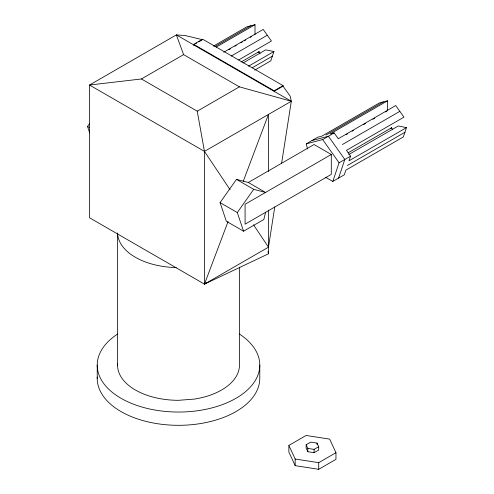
<?xml version="1.0" encoding="UTF-8"?>
<svg xmlns="http://www.w3.org/2000/svg" width="494" height="494" viewBox="0 0 494 494"><rect width="100%" height="100%" fill="white"/><g stroke="black" fill="none" stroke-linecap="round" stroke-linejoin="round"><path stroke-width="0.74" d="M281.543 163.65L291.312 101.258L290.132 96.077L283.006 86.147L283.074 85.641L202.614 39.187L193.679 44.343L194.117 45.819M202.546 39.693L185.343 35.574L176.364 34.895L89.519 85.036L89.519 217.768L204.46 284.13L268.464 247.173L274.763 206.955M265.568 212.346L263.839 219.497L243.567 231.198L226.326 221.244L220.065 202.602L236.459 179.378L248.328 182.484L265.568 192.438L253.706 189.332L236.459 179.378M243.017 62.973L265.735 49.857L273.935 51.512L270.805 60.836L254.762 70.092M325.614 177.278L332.808 181.428L339.069 162.785L350.561 156.147L346.461 150.343L403.938 117.164L395.737 105.549L338.267 138.734L334.166 132.923L330.066 133.998L387.537 100.819L387.537 110.773M338.551 178.112L344.818 159.469L328.417 136.245L312.023 140.531M350.561 156.147L348.999 160.809L406.469 127.631L403.339 136.949L345.868 170.134L344.299 174.79L332.808 181.428M228.055 221.578L204.46 284.13L268.464 253.811L268.464 210.135M243.239 181.317L268.464 114.447L268.464 171.554M89.698 132.942L87.531 126.489L89.747 123.346M243.567 231.198L237.305 212.556L253.706 189.332M258.09 52.617L259.103 51.592L260.054 53.648M390.624 128.73L391.637 127.705L392.588 129.768M206.208 282.617L204.46 284.13L204.46 151.399L197.236 111.187L141.432 78.966L89.519 85.036L204.46 151.399L230.062 189.708M195.525 43.744L196.797 43.009M198.712 41.904L201.904 40.057M141.432 78.966L183.595 54.624L239.399 86.839L291.312 101.258L204.46 151.399M213.389 46.133L246.802 26.843L255.003 24.7L255.003 34.654M214.816 46.609L250.903 25.774M216.242 47.078L255.003 24.7M223.776 52.197L263.203 29.436L271.404 41.045L238.658 59.953M228.938 49.703L230.278 48.931M234.953 46.232L236.293 45.46M240.973 42.756L242.307 41.984M244.314 40.829L245.648 40.057M250.328 37.353L251.662 36.581M231.217 56.075L267.303 35.241M241.06 62.009L259.103 51.592M248.544 66.171L273.935 51.512M252.323 67.746L272.367 56.174M197.236 111.187L239.399 86.839M283.074 85.641L274.139 90.797L193.679 44.343M274.071 91.304L283.006 86.147M307.527 149.027L306.274 143.853L317.766 137.215L321.866 136.14L379.336 102.962L387.537 100.819M325.966 135.072L383.437 101.888M248.328 182.484L314.048 144.538L331.289 154.492L331.289 174.401L245.086 224.171L245.086 204.263L331.289 154.492M306.274 143.853L322.668 139.561L334.166 132.923M346.103 134.689L347.443 133.923M352.117 131.219L353.457 130.447M363.479 124.661L365.486 123.506M372.834 119.258L374.841 118.103M385.536 111.928L386.87 111.156M342.367 144.538L399.837 111.354M348.202 152.788L391.637 127.705M348.82 154.523L398.269 125.97L406.469 127.631M347.43 165.471L404.901 132.287M288.86 445.421L306.101 435.467L329.652 439.11L335.963 452.708L335.963 459.346L318.723 469.3L295.171 465.657L288.86 452.059L288.86 445.421L295.171 459.019L295.171 465.657M306.132 444.773L310.726 442.124L317.012 443.093L318.692 446.718L318.692 450.04L314.098 452.689L307.811 451.72L306.132 448.095L306.132 444.773L307.811 448.404L307.811 451.72M307.811 448.404L314.098 449.373L318.692 446.718M295.171 459.019L318.723 462.662L335.963 452.708M291.312 101.258L176.364 34.895L183.595 54.624M220.065 202.602L237.305 212.556M87.531 126.489L89.519 127.637M322.668 139.561L339.069 162.785M253.527 224.826L268.464 247.173M267.952 251.57L268.464 253.811M318.723 462.662L318.723 469.3M317.012 443.093L317.012 444.421M314.098 449.373L314.098 452.689M259.782 365.115L259.782 378.392A81.275 46.924 0 0 1 177.26 425.309A81.275 46.924 0 0 1 97.262 376.953M239.46 267.112L239.46 365.115A60.96 35.191 0 0 1 194.278 399.109L178.501 400.313A60.96 35.191 0 0 1 117.591 363.708M117.541 233.162L117.541 365.115M97.225 365.115L97.225 378.392M239.429 334.055A81.275 46.924 0 0 1 234.774 398.979A81.275 46.924 0 0 1 122.228 398.979A81.275 46.924 0 0 1 117.578 334.055M176.241 267.563A60.96 35.191 0 0 1 117.553 233.094"/></g></svg>
